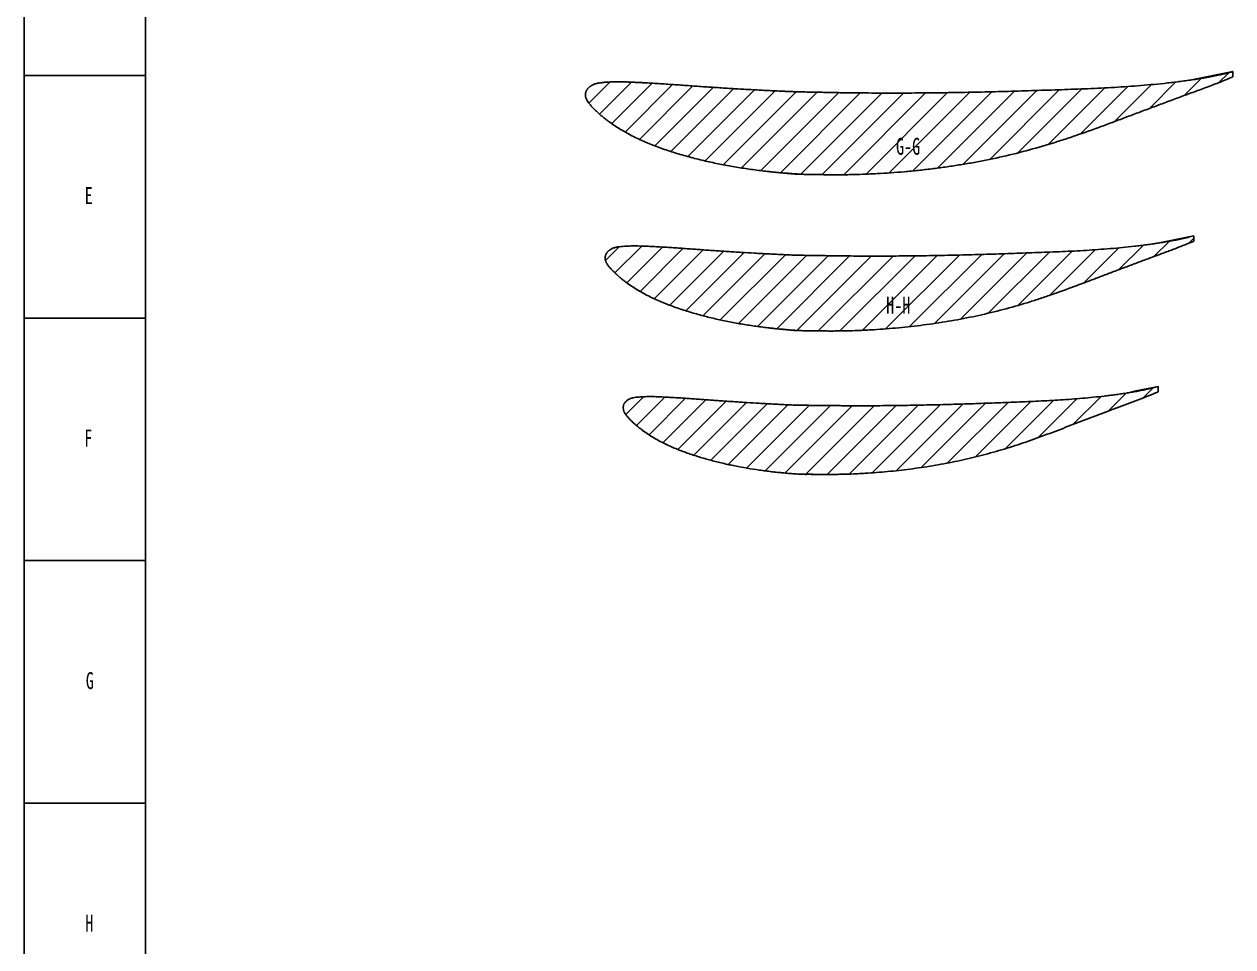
# Model space of a CAD drawing. Header units: millimetres. Extents: x -440 to 4144, y -2607 to 1682.
# Drawn here: x 0 to 498.5, y 881.7 to 1262.2 of the extents above; entities that cross this region are included whole.
import ezdxf

# ---------------------------------------------------------------- set-up
doc = ezdxf.new("R2010")
doc.units = ezdxf.units.MM
doc.layers.add('10', color=7, linetype='Continuous')
doc.layers.add('5', color=7, linetype='Continuous')
doc.styles.add('SLDTEXTSTYLE5', font='TXT', dxfattribs={"width": 0.7})

msp = doc.modelspace()

# ---------------------------------------------------------------- hatches: boundary and pattern name
at = {"layer": '10', "linetype": 'Continuous', "lineweight": 18}
h = msp.add_hatch(dxfattribs=at)
h.set_pattern_fill('ANSI31', color=256, scale=2, style=0)
edge = h.paths.add_edge_path(flags=0)
edge.add_spline(control_points=[(323.4465, 1200.2141), (324.3903, 1200.2081), (326.2778, 1200.1926), (329.1088, 1200.1545), (331.9397, 1200.1078), (334.7711, 1200.0981), (337.6023, 1200.1076), (341.3771, 1200.1616), (345.1508, 1200.2634), (348.9228, 1200.4174), (352.6933, 1200.6027), (357.403, 1200.8987), (363.0478, 1201.3486), (368.684, 1201.8965), (374.3104, 1202.5378), (379.9247, 1203.2761), (385.5254, 1204.1134), (392.97, 1205.3734), (402.2257, 1207.2274), (413.2291, 1209.9183), (422.3012, 1212.5261), (429.4924, 1214.8271), (436.6434, 1217.2508), (443.7423, 1219.8223), (450.8178, 1222.4571), (456.1188, 1224.4479), (461.4197, 1226.4389), (466.7213, 1228.4284), (472.026, 1230.4094), (476.4507, 1232.0493), (479.9934, 1233.353), (482.6526, 1234.3249), (485.3115, 1235.2977), (487.968, 1236.277), (490.6174, 1237.2755), (493.2589, 1238.2947), (495.8873, 1239.3475), (497.6335, 1240.0643), (498.5001, 1240.4382)], knot_values=[0, 0, 0, 0, 0.015625, 0.03125, 0.046875, 0.0625, 0.078125, 0.09375, 0.125, 0.140625, 0.15625, 0.1875, 0.21875, 0.25, 0.28125, 0.3125, 0.34375, 0.375, 0.4375, 0.5, 0.5625, 0.59375, 0.625, 0.6875, 0.71875, 0.75, 0.78125, 0.8125, 0.84375, 0.875, 0.890625, 0.90625, 0.921875, 0.9375, 0.953125, 0.96875, 0.984375, 1, 1, 1, 1], weights=[1, 1, 1, 1, 1, 1, 1, 1, 1, 1, 1, 1, 1, 1, 1, 1, 1, 1, 1, 1, 1, 1, 1, 1, 1, 1, 1, 1, 1, 1, 1, 1, 1, 1, 1, 1, 1, 1, 1], degree=3, periodic=0)
edge.add_line((498.5001, 1240.4382), (498.5023, 1242.6228))
edge.add_spline(control_points=[(498.5023, 1242.6228), (497.6269, 1242.3635), (495.8572, 1241.9102), (493.1923, 1241.2756), (490.5104, 1240.7138), (487.8175, 1240.2082), (485.1153, 1239.7532), (482.4067, 1239.3383), (479.6934, 1238.954), (476.9765, 1238.5948), (474.2565, 1238.2587), (470.6262, 1237.8394), (466.0818, 1237.3703), (460.6203, 1236.8885), (455.1526, 1236.4762), (449.6798, 1236.131), (444.2035, 1235.8408), (438.7248, 1235.5953), (433.2444, 1235.3826), (427.763, 1235.1899), (420.4539, 1234.9467), (411.3168, 1234.6546), (400.3509, 1234.3464), (391.2118, 1234.1397), (383.9003, 1234.0086), (378.4167, 1233.9273), (372.9332, 1233.8629), (367.4498, 1233.8189), (361.9668, 1233.792), (356.4842, 1233.7858), (351.0022, 1233.8005), (345.5208, 1233.8396), (340.9537, 1233.8908), (337.3005, 1233.9434), (334.5609, 1233.9906), (332.278, 1234.0324), (330.452, 1234.0724), (328.6261, 1234.1087), (326.344, 1234.1549), (324.5181, 1234.1886), (322.5841, 1234.2307), (321.0525, 1234.2631), (319.0106, 1234.3124), (317.4793, 1234.3564), (315.9485, 1234.4131), (314.4181, 1234.482), (312.8879, 1234.5506), (310.8475, 1234.6398), (308.2975, 1234.7616), (305.2381, 1234.9133), (302.1791, 1235.0713), (298.1013, 1235.2931), (294.0244, 1235.5276), (289.9488, 1235.7769), (286.8925, 1235.9697), (283.8367, 1236.1683), (280.7814, 1236.3726), (277.7266, 1236.5818), (274.6722, 1236.795), (271.618, 1237.0112), (268.564, 1237.2276), (265.5097, 1237.4405), (262.455, 1237.6443), (259.3994, 1237.8344), (256.8522, 1237.9768), (254.814, 1238.0834), (253.2853, 1238.1602), (251.7564, 1238.234), (250.2273, 1238.3031), (248.6978, 1238.3626), (247.1679, 1238.4085), (245.6374, 1238.4308), (244.1067, 1238.4297), (242.5764, 1238.3948), (241.047, 1238.3316), (239.52, 1238.225), (237.9958, 1238.0849), (236.4784, 1237.8749), (235.2481, 1237.5195), (234.3257, 1237.0805), (233.7797, 1236.75), (233.3684, 1236.4484), (232.971, 1236.1286), (232.6042, 1235.7733), (232.3172, 1235.4318), (232.1629, 1235.2294), (232.0545, 1235.0722), (231.955, 1234.9093), (231.8665, 1234.7399), (231.7876, 1234.5661), (231.7087, 1234.393), (231.6394, 1234.2164), (231.5935, 1234.0321), (231.5579, 1233.8454), (231.5316, 1233.6565), (231.513, 1233.4667), (231.4979, 1233.2122), (231.493, 1232.8929), (231.5281, 1232.5754), (231.5625, 1232.3235), (231.6006, 1232.1363), (231.6493, 1231.9515), (231.7234, 1231.7078), (231.8346, 1231.409), (231.9965, 1231.0624), (232.2359, 1230.6119), (232.5807, 1230.0748), (233.0377, 1229.4608), (233.5274, 1228.8724), (234.0395, 1228.3037), (234.5686, 1227.7508), (235.1061, 1227.206), (235.831, 1226.4879), (236.7578, 1225.6114), (237.9014, 1224.5939), (239.0801, 1223.6172), (240.2864, 1222.675), (241.9287, 1221.4631), (244.0374, 1220.0264), (246.6377, 1218.4098), (249.3024, 1216.9018), (252.0243, 1215.4995), (254.7978, 1214.2025), (257.6141, 1213.0013), (260.4624, 1211.8785), (263.3388, 1210.8293), (266.238, 1209.8452), (269.1577, 1208.9231), (272.095, 1208.0587), (275.0469, 1207.2454), (278.0118, 1206.4805), (280.9888, 1205.7633), (283.9768, 1205.0933), (287.9744, 1204.2622), (292.9941, 1203.3354), (298.0388, 1202.5535), (302.0862, 1202.008), (305.1271, 1201.6397), (308.1725, 1201.3092), (311.2216, 1201.0122), (314.2749, 1200.7611), (317.3296, 1200.5251), (320.3867, 1200.3206), (322.4269, 1200.2363), (323.4465, 1200.2141)], knot_values=[0, 0, 0, 0, 0.00737426, 0.01474851, 0.02212277, 0.02949703, 0.03687129, 0.04424554, 0.0516198, 0.05899406, 0.06636831, 0.07374257, 0.08849108, 0.1032396, 0.11798811, 0.13273663, 0.14748514, 0.16223365, 0.17698217, 0.19173068, 0.2064792, 0.23597622, 0.26547325, 0.29497028, 0.3097188, 0.32446731, 0.33921582, 0.35396434, 0.36871285, 0.38346137, 0.39820988, 0.41295839, 0.42770691, 0.43508116, 0.44245542, 0.44982968, 0.45351681, 0.45720394, 0.46457819, 0.47195245, 0.47195245, 0.48020319, 0.48432856, 0.48845394, 0.49257931, 0.49670468, 0.50083005, 0.50495542, 0.51320616, 0.52145691, 0.52970765, 0.53795839, 0.55445988, 0.56271062, 0.57096137, 0.57921211, 0.58746285, 0.59571359, 0.60396434, 0.61221508, 0.62046582, 0.62871657, 0.63696731, 0.64521805, 0.6534688, 0.65759417, 0.66171954, 0.66584491, 0.66997028, 0.67409565, 0.67822102, 0.6823464, 0.68647177, 0.69059714, 0.69472251, 0.69884788, 0.70297325, 0.70709862, 0.711224, 0.71328668, 0.71534937, 0.71638071, 0.71741205, 0.71947474, 0.72050608, 0.72102175, 0.72153742, 0.7220531, 0.72256877, 0.72308444, 0.72360011, 0.72411578, 0.72463145, 0.72514712, 0.7256628, 0.72617847, 0.72669414, 0.72772548, 0.72875682, 0.7292725, 0.72978817, 0.73030384, 0.73081951, 0.73185085, 0.7328822, 0.73391354, 0.73597622, 0.73803891, 0.7401016, 0.74216428, 0.74422697, 0.74628965, 0.74835234, 0.75247771, 0.75660308, 0.76072845, 0.76485383, 0.7689792, 0.77722994, 0.78548068, 0.79373143, 0.80198217, 0.81023291, 0.81848365, 0.8267344, 0.83498514, 0.84323588, 0.85148663, 0.85973737, 0.86798811, 0.87623886, 0.8844896, 0.89274034, 0.90099108, 0.91749257, 0.93399406, 0.9422448, 0.95049554, 0.95874629, 0.96699703, 0.97524777, 0.98349851, 0.99174926, 1, 1, 1, 1], weights=[1, 1, 1, 1, 1, 1, 1, 1, 1, 1, 1, 1, 1, 1, 1, 1, 1, 1, 1, 1, 1, 1, 1, 1, 1, 1, 1, 1, 1, 1, 1, 1, 1, 1, 1, 1, 1, 1, 1, 1, 1, 1, 1, 1, 1, 1, 1, 1, 1, 1, 1, 1, 1, 1, 1, 1, 1, 1, 1, 1, 1, 1, 1, 1, 1, 1, 1, 1, 1, 1, 1, 1, 1, 1, 1, 1, 1, 1, 1, 1, 1, 1, 1, 1, 1, 1, 1, 1, 1, 1, 1, 1, 1, 1, 1, 1, 1, 1, 1, 1, 1, 1, 1, 1, 1, 1, 1, 1, 1, 1, 1, 1, 1, 1, 1, 1, 1, 1, 1, 1, 1, 1, 1, 1, 1, 1, 1, 1, 1, 1, 1, 1, 1, 1, 1, 1, 1, 1, 1, 1, 1, 1, 1, 1, 1], degree=3, periodic=0)
h = msp.add_hatch(dxfattribs=at)
h.set_pattern_fill('ANSI31', color=256, scale=2, style=0)
edge = h.paths.add_edge_path(flags=0)
edge.add_spline(control_points=[(323.4465, 1135.7604), (324.3041, 1135.7522), (326.0192, 1135.7397), (328.5917, 1135.7135), (331.1641, 1135.6763), (333.7369, 1135.6761), (336.3095, 1135.6912), (339.7393, 1135.7512), (343.1681, 1135.8527), (346.5951, 1136.003), (350.0207, 1136.1811), (354.2994, 1136.4622), (359.4275, 1136.8854), (364.5475, 1137.3975), (369.6582, 1137.9949), (374.758, 1138.6798), (379.8449, 1139.4543), (386.6063, 1140.6182), (395.012, 1142.3257), (405.0037, 1144.7979), (413.2408, 1147.1897), (419.7696, 1149.2979), (426.2612, 1151.518), (432.7053, 1153.8725), (439.128, 1156.2838), (443.9399, 1158.1059), (448.7517, 1159.9282), (453.5642, 1161.7488), (458.3792, 1163.5627), (462.3955, 1165.0643), (465.6109, 1166.2588), (468.0242, 1167.1503), (470.4377, 1168.0412), (472.849, 1168.938), (475.2541, 1169.8512), (477.6522, 1170.7829), (480.0395, 1171.742), (481.6247, 1172.397), (482.4126, 1172.7357)], knot_values=[0, 0, 0, 0, 0.015625, 0.03125, 0.046875, 0.0625, 0.078125, 0.09375, 0.125, 0.140625, 0.15625, 0.1875, 0.21875, 0.25, 0.28125, 0.3125, 0.34375, 0.375, 0.4375, 0.5, 0.5625, 0.59375, 0.625, 0.6875, 0.71875, 0.75, 0.78125, 0.8125, 0.84375, 0.875, 0.890625, 0.90625, 0.921875, 0.9375, 0.953125, 0.96875, 0.984375, 1, 1, 1, 1], weights=[1, 1, 1, 1, 1, 1, 1, 1, 1, 1, 1, 1, 1, 1, 1, 1, 1, 1, 1, 1, 1, 1, 1, 1, 1, 1, 1, 1, 1, 1, 1, 1, 1, 1, 1, 1, 1, 1, 1], degree=3, periodic=0)
edge.add_line((482.4126, 1172.7357), (482.4155, 1174.9311))
edge.add_spline(control_points=[(482.4155, 1174.9311), (481.6172, 1174.6994), (480.0069, 1174.2847), (477.581, 1173.7083), (475.1413, 1173.194), (472.6922, 1172.7294), (470.2354, 1172.309), (467.7731, 1171.9242), (465.3071, 1171.5669), (462.838, 1171.233), (460.3664, 1170.9205), (457.0679, 1170.5307), (452.9396, 1170.0939), (447.9793, 1169.6447), (443.0143, 1169.2586), (438.0458, 1168.9327), (433.0749, 1168.6565), (428.1024, 1168.4202), (423.1291, 1168.2133), (418.1553, 1168.0248), (411.5236, 1167.785), (403.2338, 1167.4972), (393.2849, 1167.1901), (384.9923, 1166.9796), (378.3569, 1166.842), (373.3796, 1166.7541), (368.4016, 1166.6813), (363.4228, 1166.6276), (358.4431, 1166.5889), (353.4626, 1166.5692), (348.4813, 1166.5681), (343.499, 1166.5898), (339.3464, 1166.6243), (336.0238, 1166.6626), (333.5317, 1166.6976), (331.4547, 1166.7315), (329.793, 1166.7621), (328.1312, 1166.785), (326.054, 1166.8113), (324.3916, 1166.8353), (322.6309, 1166.871), (321.2363, 1166.8924), (319.3768, 1166.9268), (317.9823, 1166.9612), (316.588, 1167.0115), (315.1943, 1167.0774), (313.8006, 1167.1419), (311.9419, 1167.224), (309.6189, 1167.3383), (306.8313, 1167.4797), (304.0436, 1167.6264), (300.327, 1167.8328), (296.6104, 1168.0508), (292.8943, 1168.2827), (290.1073, 1168.4616), (287.3204, 1168.646), (284.5336, 1168.8355), (281.747, 1169.0297), (278.9605, 1169.2278), (276.1739, 1169.4283), (273.3872, 1169.629), (270.6001, 1169.8268), (267.8123, 1170.0163), (265.0236, 1170.1931), (262.6986, 1170.3255), (260.8382, 1170.425), (259.4427, 1170.4968), (258.0471, 1170.5661), (256.6512, 1170.6305), (255.255, 1170.6862), (253.8582, 1170.7298), (252.4609, 1170.7503), (251.0633, 1170.7503), (249.6662, 1170.7181), (248.2697, 1170.6614), (246.8756, 1170.5628), (245.4838, 1170.436), (244.0992, 1170.2372), (242.979, 1169.9002), (242.1429, 1169.4868), (241.6479, 1169.1793), (241.277, 1168.8975), (240.9182, 1168.6006), (240.5892, 1168.2699), (240.3337, 1167.9526), (240.198, 1167.764), (240.103, 1167.6177), (240.0164, 1167.4664), (239.9395, 1167.3098), (239.8718, 1167.1492), (239.8065, 1166.9882), (239.7521, 1166.8235), (239.7194, 1166.6532), (239.6946, 1166.4814), (239.6766, 1166.3082), (239.6647, 1166.1343), (239.6551, 1165.9018), (239.6496, 1165.6103), (239.6798, 1165.3203), (239.7037, 1165.0893), (239.734, 1164.9175), (239.775, 1164.7478), (239.8378, 1164.5239), (239.9337, 1164.2489), (240.0776, 1163.9306), (240.2905, 1163.5162), (240.601, 1163.023), (241.0141, 1162.4592), (241.4582, 1161.9195), (241.9236, 1161.3981), (242.4056, 1160.8922), (242.895, 1160.3934), (243.5557, 1159.7365), (244.4002, 1158.9344), (245.4424, 1158.0029), (246.5171, 1157.1093), (247.6169, 1156.2468), (249.1145, 1155.1377), (251.0383, 1153.8237), (253.41, 1152.3439), (255.8417, 1150.965), (258.3251, 1149.6817), (260.8562, 1148.4957), (263.4262, 1147.3972), (266.025, 1146.3694), (268.6501, 1145.4106), (271.2953, 1144.5099), (273.9594, 1143.6669), (276.6391, 1142.8761), (279.3322, 1142.1323), (282.0368, 1141.4326), (284.7522, 1140.7765), (287.4774, 1140.1638), (291.1231, 1139.4036), (295.7003, 1138.5562), (300.299, 1137.8406), (303.9878, 1137.3415), (306.759, 1137.0048), (309.5338, 1136.7018), (312.3116, 1136.4306), (315.0927, 1136.199), (317.8746, 1135.9821), (320.6594, 1135.8094), (322.518, 1135.7603), (323.4465, 1135.7604)], knot_values=[0, 0, 0, 0, 0.00737426, 0.01474851, 0.02212277, 0.02949703, 0.03687129, 0.04424554, 0.0516198, 0.05899406, 0.06636831, 0.07374257, 0.08849108, 0.1032396, 0.11798811, 0.13273663, 0.14748514, 0.16223365, 0.17698217, 0.19173068, 0.2064792, 0.23597622, 0.26547325, 0.29497028, 0.3097188, 0.32446731, 0.33921582, 0.35396434, 0.36871285, 0.38346137, 0.39820988, 0.41295839, 0.42770691, 0.43508116, 0.44245542, 0.44982968, 0.45351681, 0.45720394, 0.46457819, 0.47195245, 0.47195245, 0.48020319, 0.48432856, 0.48845394, 0.49257931, 0.49670468, 0.50083005, 0.50495542, 0.51320616, 0.52145691, 0.52970765, 0.53795839, 0.55445988, 0.56271062, 0.57096137, 0.57921211, 0.58746285, 0.59571359, 0.60396434, 0.61221508, 0.62046582, 0.62871657, 0.63696731, 0.64521805, 0.6534688, 0.65759417, 0.66171954, 0.66584491, 0.66997028, 0.67409565, 0.67822102, 0.6823464, 0.68647177, 0.69059714, 0.69472251, 0.69884788, 0.70297325, 0.70709862, 0.711224, 0.71328668, 0.71534937, 0.71638071, 0.71741205, 0.71947474, 0.72050608, 0.72102175, 0.72153742, 0.7220531, 0.72256877, 0.72308444, 0.72360011, 0.72411578, 0.72463145, 0.72514712, 0.7256628, 0.72617847, 0.72669414, 0.72772548, 0.72875682, 0.7292725, 0.72978817, 0.73030384, 0.73081951, 0.73185085, 0.7328822, 0.73391354, 0.73597622, 0.73803891, 0.7401016, 0.74216428, 0.74422697, 0.74628965, 0.74835234, 0.75247771, 0.75660308, 0.76072845, 0.76485383, 0.7689792, 0.77722994, 0.78548068, 0.79373143, 0.80198217, 0.81023291, 0.81848365, 0.8267344, 0.83498514, 0.84323588, 0.85148663, 0.85973737, 0.86798811, 0.87623886, 0.8844896, 0.89274034, 0.90099108, 0.91749257, 0.93399406, 0.9422448, 0.95049554, 0.95874629, 0.96699703, 0.97524777, 0.98349851, 0.99174926, 1, 1, 1, 1], weights=[1, 1, 1, 1, 1, 1, 1, 1, 1, 1, 1, 1, 1, 1, 1, 1, 1, 1, 1, 1, 1, 1, 1, 1, 1, 1, 1, 1, 1, 1, 1, 1, 1, 1, 1, 1, 1, 1, 1, 1, 1, 1, 1, 1, 1, 1, 1, 1, 1, 1, 1, 1, 1, 1, 1, 1, 1, 1, 1, 1, 1, 1, 1, 1, 1, 1, 1, 1, 1, 1, 1, 1, 1, 1, 1, 1, 1, 1, 1, 1, 1, 1, 1, 1, 1, 1, 1, 1, 1, 1, 1, 1, 1, 1, 1, 1, 1, 1, 1, 1, 1, 1, 1, 1, 1, 1, 1, 1, 1, 1, 1, 1, 1, 1, 1, 1, 1, 1, 1, 1, 1, 1, 1, 1, 1, 1, 1, 1, 1, 1, 1, 1, 1, 1, 1, 1, 1, 1, 1, 1, 1, 1, 1, 1, 1], degree=3, periodic=0)
h = msp.add_hatch(dxfattribs=at)
h.set_pattern_fill('ANSI31', color=256, scale=2, style=0)
edge = h.paths.add_edge_path(flags=0)
edge.add_spline(control_points=[(323.4465, 1076.5858), (324.2254, 1076.5758), (325.7832, 1076.5659), (328.1198, 1076.5506), (330.4563, 1076.5222), (332.7931, 1076.5306), (335.1296, 1076.5508), (338.2447, 1076.6163), (341.3586, 1076.7175), (344.4708, 1076.8645), (347.5817, 1077.0359), (351.4672, 1077.3034), (356.1236, 1077.7023), (360.7726, 1078.1817), (365.4127, 1078.739), (370.0428, 1079.3752), (374.661, 1080.0923), (380.7988, 1081.1687), (388.4289, 1082.7424), (397.4973, 1085.0149), (404.9723, 1087.2097), (410.8966, 1089.1418), (416.7866, 1091.1762), (422.633, 1093.3326), (428.4601, 1095.5401), (432.8256, 1097.2083), (437.191, 1098.8766), (441.5571, 1100.5431), (445.9253, 1102.2043), (449.5688, 1103.5799), (452.4856, 1104.6747), (454.6744, 1105.4926), (456.8639, 1106.3089), (459.0514, 1107.1305), (461.2337, 1107.9658), (463.4096, 1108.8176), (465.577, 1109.6912), (467.0153, 1110.2897), (467.7312, 1110.5964)], knot_values=[0, 0, 0, 0, 0.015625, 0.03125, 0.046875, 0.0625, 0.078125, 0.09375, 0.125, 0.140625, 0.15625, 0.1875, 0.21875, 0.25, 0.28125, 0.3125, 0.34375, 0.375, 0.4375, 0.5, 0.5625, 0.59375, 0.625, 0.6875, 0.71875, 0.75, 0.78125, 0.8125, 0.84375, 0.875, 0.890625, 0.90625, 0.921875, 0.9375, 0.953125, 0.96875, 0.984375, 1, 1, 1, 1], weights=[1, 1, 1, 1, 1, 1, 1, 1, 1, 1, 1, 1, 1, 1, 1, 1, 1, 1, 1, 1, 1, 1, 1, 1, 1, 1, 1, 1, 1, 1, 1, 1, 1, 1, 1, 1, 1, 1, 1], degree=3, periodic=0)
edge.add_line((467.7312, 1110.5964), (467.7348, 1112.8017))
edge.add_spline(control_points=[(467.7348, 1112.8017), (467.0069, 1112.5951), (465.542, 1112.2156), (463.3343, 1111.6925), (461.1156, 1111.2214), (458.8889, 1110.7942), (456.6561, 1110.4055), (454.4187, 1110.0481), (452.1782, 1109.7155), (449.9353, 1109.4047), (447.6903, 1109.1136), (444.6947, 1108.7507), (440.9462, 1108.3435), (436.4432, 1107.9241), (431.9371, 1107.5618), (427.4287, 1107.2536), (422.919, 1106.9902), (418.4086, 1106.7622), (413.8979, 1106.5605), (409.3874, 1106.3758), (403.3738, 1106.1392), (395.8574, 1105.8554), (386.8365, 1105.5492), (379.3164, 1105.3353), (373.2979, 1105.1917), (368.7828, 1105.0978), (364.2661, 1105.0174), (359.7477, 1104.9549), (355.2274, 1104.9053), (350.7052, 1104.8734), (346.1807, 1104.8577), (341.6539, 1104.8637), (337.8795, 1104.883), (334.8587, 1104.9081), (332.5924, 1104.9319), (330.7033, 1104.9588), (329.1916, 1104.9807), (327.6796, 1104.9914), (325.7892, 1104.9996), (324.2762, 1105.0148), (322.6736, 1105.0447), (321.404, 1105.0558), (319.7111, 1105.0768), (318.4412, 1105.1023), (317.1716, 1105.1468), (315.9027, 1105.2098), (314.6335, 1105.2707), (312.9406, 1105.3464), (310.8248, 1105.4538), (308.2852, 1105.5858), (305.7451, 1105.7222), (302.3581, 1105.9146), (298.9704, 1106.1175), (295.5824, 1106.3334), (293.0411, 1106.4997), (290.4996, 1106.6713), (287.9579, 1106.8472), (285.416, 1107.0276), (282.874, 1107.2121), (280.3316, 1107.3982), (277.7889, 1107.5846), (275.2456, 1107.7685), (272.7014, 1107.9449), (270.1562, 1108.1096), (268.034, 1108.233), (266.3358, 1108.326), (265.062, 1108.3933), (263.788, 1108.4583), (262.5136, 1108.5185), (261.2389, 1108.5707), (259.9637, 1108.6123), (258.688, 1108.6311), (257.4119, 1108.6321), (256.1363, 1108.6025), (254.8612, 1108.5516), (253.5884, 1108.4603), (252.3173, 1108.3456), (251.0539, 1108.1571), (250.0342, 1107.8369), (249.2769, 1107.4467), (248.8283, 1107.1603), (248.4943, 1106.8967), (248.1707, 1106.6206), (247.8763, 1106.3124), (247.6496, 1106.0172), (247.5307, 1105.8411), (247.4481, 1105.7048), (247.3732, 1105.5641), (247.3069, 1105.4191), (247.2493, 1105.2705), (247.1964, 1105.1205), (247.1557, 1104.9668), (247.135, 1104.8092), (247.12, 1104.651), (247.1096, 1104.492), (247.1038, 1104.3329), (247.0992, 1104.1204), (247.0932, 1103.8543), (247.119, 1103.5892), (247.1333, 1103.3774), (247.1564, 1103.2196), (247.1905, 1103.0638), (247.2429, 1102.8579), (247.3249, 1102.6047), (247.4523, 1102.3122), (247.641, 1101.9307), (247.9201, 1101.4776), (248.2933, 1100.9596), (248.6957, 1100.4642), (249.1185, 1099.9861), (249.5575, 1099.523), (250.003, 1099.0662), (250.6052, 1098.4652), (251.3747, 1097.731), (252.3242, 1096.8779), (253.3041, 1096.0602), (254.3066, 1095.2705), (255.6721, 1094.2551), (257.4272, 1093.053), (259.5904, 1091.6981), (261.8095, 1090.4372), (264.0752, 1089.2623), (266.385, 1088.1777), (268.7303, 1087.1728), (271.1014, 1086.2318), (273.4971, 1085.3555), (275.9105, 1084.531), (278.3413, 1083.7601), (280.7861, 1083.0365), (283.2428, 1082.356), (285.7099, 1081.7158), (288.1866, 1081.1156), (290.672, 1080.5551), (293.9965, 1079.8596), (298.1698, 1079.0846), (302.3615, 1078.4296), (305.7232, 1077.9728), (308.2483, 1077.6649), (310.7761, 1077.387), (313.3064, 1077.1394), (315.839, 1076.9257), (318.372, 1076.7262), (320.9082, 1076.5824), (322.6012, 1076.5655), (323.4465, 1076.5858)], knot_values=[0, 0, 0, 0, 0.00737426, 0.01474851, 0.02212277, 0.02949703, 0.03687129, 0.04424554, 0.0516198, 0.05899406, 0.06636831, 0.07374257, 0.08849108, 0.1032396, 0.11798811, 0.13273663, 0.14748514, 0.16223365, 0.17698217, 0.19173068, 0.2064792, 0.23597622, 0.26547325, 0.29497028, 0.3097188, 0.32446731, 0.33921582, 0.35396434, 0.36871285, 0.38346137, 0.39820988, 0.41295839, 0.42770691, 0.43508116, 0.44245542, 0.44982968, 0.45351681, 0.45720394, 0.46457819, 0.47195245, 0.47195245, 0.48020319, 0.48432856, 0.48845394, 0.49257931, 0.49670468, 0.50083005, 0.50495542, 0.51320616, 0.52145691, 0.52970765, 0.53795839, 0.55445988, 0.56271062, 0.57096137, 0.57921211, 0.58746285, 0.59571359, 0.60396434, 0.61221508, 0.62046582, 0.62871657, 0.63696731, 0.64521805, 0.6534688, 0.65759417, 0.66171954, 0.66584491, 0.66997028, 0.67409565, 0.67822102, 0.6823464, 0.68647177, 0.69059714, 0.69472251, 0.69884788, 0.70297325, 0.70709862, 0.711224, 0.71328668, 0.71534937, 0.71638071, 0.71741205, 0.71947474, 0.72050608, 0.72102175, 0.72153742, 0.7220531, 0.72256877, 0.72308444, 0.72360011, 0.72411578, 0.72463145, 0.72514712, 0.7256628, 0.72617847, 0.72669414, 0.72772548, 0.72875682, 0.7292725, 0.72978817, 0.73030384, 0.73081951, 0.73185085, 0.7328822, 0.73391354, 0.73597622, 0.73803891, 0.7401016, 0.74216428, 0.74422697, 0.74628965, 0.74835234, 0.75247771, 0.75660308, 0.76072845, 0.76485383, 0.7689792, 0.77722994, 0.78548068, 0.79373143, 0.80198217, 0.81023291, 0.81848365, 0.8267344, 0.83498514, 0.84323588, 0.85148663, 0.85973737, 0.86798811, 0.87623886, 0.8844896, 0.89274034, 0.90099108, 0.91749257, 0.93399406, 0.9422448, 0.95049554, 0.95874629, 0.96699703, 0.97524777, 0.98349851, 0.99174926, 1, 1, 1, 1], weights=[1, 1, 1, 1, 1, 1, 1, 1, 1, 1, 1, 1, 1, 1, 1, 1, 1, 1, 1, 1, 1, 1, 1, 1, 1, 1, 1, 1, 1, 1, 1, 1, 1, 1, 1, 1, 1, 1, 1, 1, 1, 1, 1, 1, 1, 1, 1, 1, 1, 1, 1, 1, 1, 1, 1, 1, 1, 1, 1, 1, 1, 1, 1, 1, 1, 1, 1, 1, 1, 1, 1, 1, 1, 1, 1, 1, 1, 1, 1, 1, 1, 1, 1, 1, 1, 1, 1, 1, 1, 1, 1, 1, 1, 1, 1, 1, 1, 1, 1, 1, 1, 1, 1, 1, 1, 1, 1, 1, 1, 1, 1, 1, 1, 1, 1, 1, 1, 1, 1, 1, 1, 1, 1, 1, 1, 1, 1, 1, 1, 1, 1, 1, 1, 1, 1, 1, 1, 1, 1, 1, 1, 1, 1, 1, 1], degree=3, periodic=0)

# ---------------------------------------------------------------- linework, layer by layer
at = {"color": 7, "linetype": 'Continuous', "lineweight": 25}
for p, q in [((480.8256, 1239.0649), (498.5023, 1242.6228)), ((498.5001, 1240.4382), (498.5023, 1242.6228)), ((465.3768, 1171.5016), (482.4155, 1174.9311)), ((482.4126, 1172.7357), (482.4155, 1174.9311)), ((458.6604, 1110.9753), (467.7348, 1112.8017)), ((467.7312, 1110.5964), (467.7348, 1112.8017)), ((454.9527, 1110.0983), (458.6604, 1110.9753)), ((325.3166, 1076.5822), (323.4465, 1076.5858))]:
    msp.add_line(p, q, dxfattribs=at)
at = {"color": 7, "linetype": 'Continuous', "lineweight": 25, "flags": 128}
for points in [[(307.5959, 1136.9155), (308.846, 1136.7758), (310.0798, 1136.638)], [(309.1324, 1077.5693), (309.6081, 1077.5162), (310.0813, 1077.4633)], [(325.3166, 1076.5686), (325.4576, 1076.5678), (325.6037, 1076.567)]]:
    msp.add_lwpolyline(points, dxfattribs=at)
at = {"color": 7, "linetype": 'Continuous', "lineweight": 25}
for points, knots in [([(498.5023, 1242.6228), (497.6269, 1242.3635), (495.8572, 1241.9102), (493.1923, 1241.2756), (490.5104, 1240.7138), (487.8175, 1240.2082), (485.1153, 1239.7532), (482.4067, 1239.3383), (479.6934, 1238.954), (476.9765, 1238.5948), (474.2565, 1238.2587), (470.6262, 1237.8394), (466.0818, 1237.3703), (460.6203, 1236.8885), (455.1526, 1236.4762), (449.6798, 1236.131), (444.2035, 1235.8408), (438.7248, 1235.5953), (433.2444, 1235.3826), (427.763, 1235.1899), (420.4539, 1234.9467), (411.3168, 1234.6546), (400.3509, 1234.3464), (391.2118, 1234.1397), (383.9003, 1234.0086), (378.4167, 1233.9273), (372.9332, 1233.8629), (367.4498, 1233.8189), (361.9668, 1233.792), (356.4842, 1233.7858), (351.0022, 1233.8005), (345.5208, 1233.8396), (340.9537, 1233.8908), (337.3005, 1233.9434), (334.5609, 1233.9906), (332.278, 1234.0324), (330.452, 1234.0724), (328.6261, 1234.1087), (326.344, 1234.1549), (324.5181, 1234.1886), (322.5841, 1234.2307), (321.0525, 1234.2631), (319.0106, 1234.3124), (317.4793, 1234.3564), (315.9485, 1234.4131), (314.4181, 1234.482), (312.8879, 1234.5506), (310.8475, 1234.6398), (308.2975, 1234.7616), (305.2381, 1234.9133), (302.1791, 1235.0713), (298.1013, 1235.2931), (294.0244, 1235.5276), (289.9488, 1235.7769), (286.8925, 1235.9697), (283.8367, 1236.1683), (280.7814, 1236.3726), (277.7266, 1236.5818), (274.6722, 1236.795), (271.618, 1237.0112), (268.564, 1237.2276), (265.5097, 1237.4405), (262.455, 1237.6443), (259.3994, 1237.8344), (256.8522, 1237.9768), (254.814, 1238.0834), (253.2853, 1238.1602), (251.7564, 1238.234), (250.2273, 1238.3031), (248.6978, 1238.3626), (247.1679, 1238.4085), (245.6374, 1238.4308), (244.1067, 1238.4297), (242.5764, 1238.3948), (241.047, 1238.3316), (239.52, 1238.225), (237.9958, 1238.0849), (236.4784, 1237.8749), (235.2481, 1237.5195), (234.3257, 1237.0805), (233.7797, 1236.75), (233.3684, 1236.4484), (232.971, 1236.1286), (232.6042, 1235.7733), (232.3172, 1235.4318), (232.1629, 1235.2294), (232.0545, 1235.0722), (231.955, 1234.9093), (231.8665, 1234.7399), (231.7876, 1234.5661), (231.7087, 1234.393), (231.6394, 1234.2164), (231.5935, 1234.0321), (231.5579, 1233.8454), (231.5316, 1233.6565), (231.513, 1233.4667), (231.4979, 1233.2122), (231.493, 1232.8929), (231.5281, 1232.5754), (231.5625, 1232.3235), (231.6006, 1232.1363), (231.6493, 1231.9515), (231.7234, 1231.7078), (231.8346, 1231.409), (231.9965, 1231.0624), (232.2359, 1230.6119), (232.5807, 1230.0748), (233.0377, 1229.4608), (233.5274, 1228.8724), (234.0395, 1228.3037), (234.5686, 1227.7508), (235.1061, 1227.206), (235.831, 1226.4879), (236.7578, 1225.6114), (237.9014, 1224.5939), (239.0801, 1223.6172), (240.2864, 1222.675), (241.9287, 1221.4631), (244.0374, 1220.0264), (246.6377, 1218.4098), (249.3024, 1216.9018), (252.0243, 1215.4995), (254.7978, 1214.2025), (257.6141, 1213.0013), (260.4624, 1211.8785), (263.3388, 1210.8293), (266.238, 1209.8452), (269.1577, 1208.9231), (272.095, 1208.0587), (275.0469, 1207.2454), (278.0118, 1206.4805), (280.9888, 1205.7633), (283.9768, 1205.0933), (287.9744, 1204.2622), (292.9941, 1203.3354), (298.0388, 1202.5535), (302.0862, 1202.008), (305.1271, 1201.6397), (308.1725, 1201.3092), (311.2216, 1201.0122), (314.2749, 1200.7611), (317.3296, 1200.5251), (320.3867, 1200.3206), (322.4269, 1200.2363), (323.4465, 1200.2141)], [0, 0, 0, 0, 0.00737426, 0.01474851, 0.02212277, 0.02949703, 0.03687129, 0.04424554, 0.0516198, 0.05899406, 0.06636831, 0.07374257, 0.08849108, 0.1032396, 0.11798811, 0.13273663, 0.14748514, 0.16223365, 0.17698217, 0.19173068, 0.2064792, 0.23597622, 0.26547325, 0.29497028, 0.3097188, 0.32446731, 0.33921582, 0.35396434, 0.36871285, 0.38346137, 0.39820988, 0.41295839, 0.42770691, 0.43508116, 0.44245542, 0.44982968, 0.45351681, 0.45720394, 0.46457819, 0.47195245, 0.47195245, 0.48020319, 0.48432856, 0.48845394, 0.49257931, 0.49670468, 0.50083005, 0.50495542, 0.51320616, 0.52145691, 0.52970765, 0.53795839, 0.55445988, 0.56271062, 0.57096137, 0.57921211, 0.58746285, 0.59571359, 0.60396434, 0.61221508, 0.62046582, 0.62871657, 0.63696731, 0.64521805, 0.6534688, 0.65759417, 0.66171954, 0.66584491, 0.66997028, 0.67409565, 0.67822102, 0.6823464, 0.68647177, 0.69059714, 0.69472251, 0.69884788, 0.70297325, 0.70709862, 0.711224, 0.71328668, 0.71534937, 0.71638071, 0.71741205, 0.71947474, 0.72050608, 0.72102175, 0.72153742, 0.7220531, 0.72256877, 0.72308444, 0.72360011, 0.72411578, 0.72463145, 0.72514712, 0.7256628, 0.72617847, 0.72669414, 0.72772548, 0.72875682, 0.7292725, 0.72978817, 0.73030384, 0.73081951, 0.73185085, 0.7328822, 0.73391354, 0.73597622, 0.73803891, 0.7401016, 0.74216428, 0.74422697, 0.74628965, 0.74835234, 0.75247771, 0.75660308, 0.76072845, 0.76485383, 0.7689792, 0.77722994, 0.78548068, 0.79373143, 0.80198217, 0.81023291, 0.81848365, 0.8267344, 0.83498514, 0.84323588, 0.85148663, 0.85973737, 0.86798811, 0.87623886, 0.8844896, 0.89274034, 0.90099108, 0.91749257, 0.93399406, 0.9422448, 0.95049554, 0.95874629, 0.96699703, 0.97524777, 0.98349851, 0.99174926, 1, 1, 1, 1]), ([(323.4465, 1200.2141), (324.3903, 1200.2081), (326.2778, 1200.1926), (329.1088, 1200.1545), (331.9397, 1200.1078), (334.7711, 1200.0981), (337.6023, 1200.1076), (341.3771, 1200.1616), (345.1508, 1200.2634), (348.9228, 1200.4174), (352.6933, 1200.6027), (357.403, 1200.8987), (363.0478, 1201.3486), (368.684, 1201.8965), (374.3104, 1202.5378), (379.9247, 1203.2761), (385.5254, 1204.1134), (392.97, 1205.3734), (402.2257, 1207.2274), (413.2291, 1209.9183), (422.3012, 1212.5261), (429.4924, 1214.8271), (436.6434, 1217.2508), (443.7423, 1219.8223), (450.8178, 1222.4571), (456.1188, 1224.4479), (461.4197, 1226.4389), (466.7213, 1228.4284), (472.026, 1230.4094), (476.4507, 1232.0493), (479.9934, 1233.353), (482.6526, 1234.3249), (485.3115, 1235.2977), (487.968, 1236.277), (490.6174, 1237.2755), (493.2589, 1238.2947), (495.8873, 1239.3475), (497.6335, 1240.0643), (498.5001, 1240.4382)], [0, 0, 0, 0, 0.015625, 0.03125, 0.046875, 0.0625, 0.078125, 0.09375, 0.125, 0.140625, 0.15625, 0.1875, 0.21875, 0.25, 0.28125, 0.3125, 0.34375, 0.375, 0.4375, 0.5, 0.5625, 0.59375, 0.625, 0.6875, 0.71875, 0.75, 0.78125, 0.8125, 0.84375, 0.875, 0.890625, 0.90625, 0.921875, 0.9375, 0.953125, 0.96875, 0.984375, 1, 1, 1, 1]), ([(305.9176, 1201.5566), (306.6224, 1201.4779), (308.0318, 1201.3206), (309.3993, 1201.1678), (310.083, 1201.0914)], [0, 0, 0, 0, 0.50000086, 1, 1, 1, 1]), ([(323.4465, 1200.2141), (321.0314, 1200.272), (316.5643, 1200.3791), (312.1243, 1200.8787), (310.0846, 1201.1082)], [0, 0, 0, 0, 0.54062541, 1, 1, 1, 1]), ([(323.4951, 1200.2137), (324.003, 1200.2098), (325.0347, 1200.2018), (326.2574, 1200.1895), (326.878, 1200.1833)], [0, 0, 0, 0, 0.492372603, 1, 1, 1, 1]), ([(482.4155, 1174.9311), (481.6172, 1174.6994), (480.0069, 1174.2847), (477.581, 1173.7083), (475.1413, 1173.194), (472.6922, 1172.7294), (470.2354, 1172.309), (467.7731, 1171.9242), (465.3071, 1171.5669), (462.838, 1171.233), (460.3664, 1170.9205), (457.0679, 1170.5307), (452.9396, 1170.0939), (447.9793, 1169.6447), (443.0143, 1169.2586), (438.0458, 1168.9327), (433.0749, 1168.6565), (428.1024, 1168.4202), (423.1291, 1168.2133), (418.1553, 1168.0248), (411.5236, 1167.785), (403.2338, 1167.4972), (393.2849, 1167.1901), (384.9923, 1166.9796), (378.3569, 1166.842), (373.3796, 1166.7541), (368.4016, 1166.6813), (363.4228, 1166.6276), (358.4431, 1166.5889), (353.4626, 1166.5692), (348.4813, 1166.5681), (343.499, 1166.5898), (339.3464, 1166.6243), (336.0238, 1166.6626), (333.5317, 1166.6976), (331.4547, 1166.7315), (329.793, 1166.7621), (328.1312, 1166.785), (326.054, 1166.8113), (324.3916, 1166.8353), (322.6309, 1166.871), (321.2363, 1166.8924), (319.3768, 1166.9268), (317.9823, 1166.9612), (316.588, 1167.0115), (315.1943, 1167.0774), (313.8006, 1167.1419), (311.9419, 1167.224), (309.6189, 1167.3383), (306.8313, 1167.4797), (304.0436, 1167.6264), (300.327, 1167.8328), (296.6104, 1168.0508), (292.8943, 1168.2827), (290.1073, 1168.4616), (287.3204, 1168.646), (284.5336, 1168.8355), (281.747, 1169.0297), (278.9605, 1169.2278), (276.1739, 1169.4283), (273.3872, 1169.629), (270.6001, 1169.8268), (267.8123, 1170.0163), (265.0236, 1170.1931), (262.6986, 1170.3255), (260.8382, 1170.425), (259.4427, 1170.4968), (258.0471, 1170.5661), (256.6512, 1170.6305), (255.255, 1170.6862), (253.8582, 1170.7298), (252.4609, 1170.7503), (251.0633, 1170.7503), (249.6662, 1170.7181), (248.2697, 1170.6614), (246.8756, 1170.5628), (245.4838, 1170.436), (244.0992, 1170.2372), (242.979, 1169.9002), (242.1429, 1169.4868), (241.6479, 1169.1793), (241.277, 1168.8975), (240.9182, 1168.6006), (240.5892, 1168.2699), (240.3337, 1167.9526), (240.198, 1167.764), (240.103, 1167.6177), (240.0164, 1167.4664), (239.9395, 1167.3098), (239.8718, 1167.1492), (239.8065, 1166.9882), (239.7521, 1166.8235), (239.7194, 1166.6532), (239.6946, 1166.4814), (239.6766, 1166.3082), (239.6647, 1166.1343), (239.6551, 1165.9018), (239.6496, 1165.6103), (239.6798, 1165.3203), (239.7037, 1165.0893), (239.734, 1164.9175), (239.775, 1164.7478), (239.8378, 1164.5239), (239.9337, 1164.2489), (240.0776, 1163.9306), (240.2905, 1163.5162), (240.601, 1163.023), (241.0141, 1162.4592), (241.4582, 1161.9195), (241.9236, 1161.3981), (242.4056, 1160.8922), (242.895, 1160.3934), (243.5557, 1159.7365), (244.4002, 1158.9344), (245.4424, 1158.0029), (246.5171, 1157.1093), (247.6169, 1156.2468), (249.1145, 1155.1377), (251.0383, 1153.8237), (253.41, 1152.3439), (255.8417, 1150.965), (258.3251, 1149.6817), (260.8562, 1148.4957), (263.4262, 1147.3972), (266.025, 1146.3694), (268.6501, 1145.4106), (271.2953, 1144.5099), (273.9594, 1143.6669), (276.6391, 1142.8761), (279.3322, 1142.1323), (282.0368, 1141.4326), (284.7522, 1140.7765), (287.4774, 1140.1638), (291.1231, 1139.4036), (295.7003, 1138.5562), (300.299, 1137.8406), (303.9878, 1137.3415), (306.759, 1137.0048), (309.5338, 1136.7018), (312.3116, 1136.4306), (315.0927, 1136.199), (317.8746, 1135.9821), (320.6594, 1135.8094), (322.518, 1135.7603), (323.4465, 1135.7604)], [0, 0, 0, 0, 0.00737426, 0.01474851, 0.02212277, 0.02949703, 0.03687129, 0.04424554, 0.0516198, 0.05899406, 0.06636831, 0.07374257, 0.08849108, 0.1032396, 0.11798811, 0.13273663, 0.14748514, 0.16223365, 0.17698217, 0.19173068, 0.2064792, 0.23597622, 0.26547325, 0.29497028, 0.3097188, 0.32446731, 0.33921582, 0.35396434, 0.36871285, 0.38346137, 0.39820988, 0.41295839, 0.42770691, 0.43508116, 0.44245542, 0.44982968, 0.45351681, 0.45720394, 0.46457819, 0.47195245, 0.47195245, 0.48020319, 0.48432856, 0.48845394, 0.49257931, 0.49670468, 0.50083005, 0.50495542, 0.51320616, 0.52145691, 0.52970765, 0.53795839, 0.55445988, 0.56271062, 0.57096137, 0.57921211, 0.58746285, 0.59571359, 0.60396434, 0.61221508, 0.62046582, 0.62871657, 0.63696731, 0.64521805, 0.6534688, 0.65759417, 0.66171954, 0.66584491, 0.66997028, 0.67409565, 0.67822102, 0.6823464, 0.68647177, 0.69059714, 0.69472251, 0.69884788, 0.70297325, 0.70709862, 0.711224, 0.71328668, 0.71534937, 0.71638071, 0.71741205, 0.71947474, 0.72050608, 0.72102175, 0.72153742, 0.7220531, 0.72256877, 0.72308444, 0.72360011, 0.72411578, 0.72463145, 0.72514712, 0.7256628, 0.72617847, 0.72669414, 0.72772548, 0.72875682, 0.7292725, 0.72978817, 0.73030384, 0.73081951, 0.73185085, 0.7328822, 0.73391354, 0.73597622, 0.73803891, 0.7401016, 0.74216428, 0.74422697, 0.74628965, 0.74835234, 0.75247771, 0.75660308, 0.76072845, 0.76485383, 0.7689792, 0.77722994, 0.78548068, 0.79373143, 0.80198217, 0.81023291, 0.81848365, 0.8267344, 0.83498514, 0.84323588, 0.85148663, 0.85973737, 0.86798811, 0.87623886, 0.8844896, 0.89274034, 0.90099108, 0.91749257, 0.93399406, 0.9422448, 0.95049554, 0.95874629, 0.96699703, 0.97524777, 0.98349851, 0.99174926, 1, 1, 1, 1]), ([(323.4465, 1135.7604), (324.3041, 1135.7522), (326.0192, 1135.7397), (328.5917, 1135.7135), (331.1641, 1135.6763), (333.7369, 1135.6761), (336.3095, 1135.6912), (339.7393, 1135.7512), (343.1681, 1135.8527), (346.5951, 1136.003), (350.0207, 1136.1811), (354.2994, 1136.4622), (359.4275, 1136.8854), (364.5475, 1137.3975), (369.6582, 1137.9949), (374.758, 1138.6798), (379.8449, 1139.4543), (386.6063, 1140.6182), (395.012, 1142.3257), (405.0037, 1144.7979), (413.2408, 1147.1897), (419.7696, 1149.2979), (426.2612, 1151.518), (432.7053, 1153.8725), (439.128, 1156.2838), (443.9399, 1158.1059), (448.7517, 1159.9282), (453.5642, 1161.7488), (458.3792, 1163.5627), (462.3955, 1165.0643), (465.6109, 1166.2588), (468.0242, 1167.1503), (470.4377, 1168.0412), (472.849, 1168.938), (475.2541, 1169.8512), (477.6522, 1170.7829), (480.0395, 1171.742), (481.6247, 1172.397), (482.4126, 1172.7357)], [0, 0, 0, 0, 0.015625, 0.03125, 0.046875, 0.0625, 0.078125, 0.09375, 0.125, 0.140625, 0.15625, 0.1875, 0.21875, 0.25, 0.28125, 0.3125, 0.34375, 0.375, 0.4375, 0.5, 0.5625, 0.59375, 0.625, 0.6875, 0.71875, 0.75, 0.78125, 0.8125, 0.84375, 0.875, 0.890625, 0.90625, 0.921875, 0.9375, 0.953125, 0.96875, 0.984375, 1, 1, 1, 1]), ([(323.4465, 1135.7604), (321.4341, 1135.7988), (317.4088, 1135.8757), (312.9575, 1136.3022), (310.5204, 1136.6003), (310.081, 1136.654)], [0, 0, 0, 0, 0.45039999, 0.90090454, 1, 1, 1, 1]), ([(467.7348, 1112.8017), (467.0069, 1112.5951), (465.542, 1112.2156), (463.3343, 1111.6925), (461.1156, 1111.2214), (458.8889, 1110.7942), (456.6561, 1110.4055), (454.4187, 1110.0481), (452.1782, 1109.7155), (449.9353, 1109.4047), (447.6903, 1109.1136), (444.6947, 1108.7507), (440.9462, 1108.3435), (436.4432, 1107.9241), (431.9371, 1107.5618), (427.4287, 1107.2536), (422.919, 1106.9902), (418.4086, 1106.7622), (413.8979, 1106.5605), (409.3874, 1106.3758), (403.3738, 1106.1392), (395.8574, 1105.8554), (386.8365, 1105.5492), (379.3164, 1105.3353), (373.2979, 1105.1917), (368.7828, 1105.0978), (364.2661, 1105.0174), (359.7477, 1104.9549), (355.2274, 1104.9053), (350.7052, 1104.8734), (346.1807, 1104.8577), (341.6539, 1104.8637), (337.8795, 1104.883), (334.8587, 1104.9081), (332.5924, 1104.9319), (330.7033, 1104.9588), (329.1916, 1104.9807), (327.6796, 1104.9914), (325.7892, 1104.9996), (324.2762, 1105.0148), (322.6736, 1105.0447), (321.404, 1105.0558), (319.7111, 1105.0768), (318.4412, 1105.1023), (317.1716, 1105.1468), (315.9027, 1105.2098), (314.6335, 1105.2707), (312.9406, 1105.3464), (310.8248, 1105.4538), (308.2852, 1105.5858), (305.7451, 1105.7222), (302.3581, 1105.9146), (298.9704, 1106.1175), (295.5824, 1106.3334), (293.0411, 1106.4997), (290.4996, 1106.6713), (287.9579, 1106.8472), (285.416, 1107.0276), (282.874, 1107.2121), (280.3316, 1107.3982), (277.7889, 1107.5846), (275.2456, 1107.7685), (272.7014, 1107.9449), (270.1562, 1108.1096), (268.034, 1108.233), (266.3358, 1108.326), (265.062, 1108.3933), (263.788, 1108.4583), (262.5136, 1108.5185), (261.2389, 1108.5707), (259.9637, 1108.6123), (258.688, 1108.6311), (257.4119, 1108.6321), (256.1363, 1108.6025), (254.8612, 1108.5516), (253.5884, 1108.4603), (252.3173, 1108.3456), (251.0539, 1108.1571), (250.0342, 1107.8369), (249.2769, 1107.4467), (248.8283, 1107.1603), (248.4943, 1106.8967), (248.1707, 1106.6206), (247.8763, 1106.3124), (247.6496, 1106.0172), (247.5307, 1105.8411), (247.4481, 1105.7048), (247.3732, 1105.5641), (247.3069, 1105.4191), (247.2493, 1105.2705), (247.1964, 1105.1205), (247.1557, 1104.9668), (247.135, 1104.8092), (247.12, 1104.651), (247.1096, 1104.492), (247.1038, 1104.3329), (247.0992, 1104.1204), (247.0932, 1103.8543), (247.119, 1103.5892), (247.1333, 1103.3774), (247.1564, 1103.2196), (247.1905, 1103.0638), (247.2429, 1102.8579), (247.3249, 1102.6047), (247.4523, 1102.3122), (247.641, 1101.9307), (247.9201, 1101.4776), (248.2933, 1100.9596), (248.6957, 1100.4642), (249.1185, 1099.9861), (249.5575, 1099.523), (250.003, 1099.0662), (250.6052, 1098.4652), (251.3747, 1097.731), (252.3242, 1096.8779), (253.3041, 1096.0602), (254.3066, 1095.2705), (255.6721, 1094.2551), (257.4272, 1093.053), (259.5904, 1091.6981), (261.8095, 1090.4372), (264.0752, 1089.2623), (266.385, 1088.1777), (268.7303, 1087.1728), (271.1014, 1086.2318), (273.4971, 1085.3555), (275.9105, 1084.531), (278.3413, 1083.7601), (280.7861, 1083.0365), (283.2428, 1082.356), (285.7099, 1081.7158), (288.1866, 1081.1156), (290.672, 1080.5551), (293.9965, 1079.8596), (298.1698, 1079.0846), (302.3615, 1078.4296), (305.7232, 1077.9728), (308.2483, 1077.6649), (310.7761, 1077.387), (313.3064, 1077.1394), (315.839, 1076.9257), (318.372, 1076.7262), (320.9082, 1076.5824), (322.6012, 1076.5655), (323.4465, 1076.5858)], [0, 0, 0, 0, 0.00737426, 0.01474851, 0.02212277, 0.02949703, 0.03687129, 0.04424554, 0.0516198, 0.05899406, 0.06636831, 0.07374257, 0.08849108, 0.1032396, 0.11798811, 0.13273663, 0.14748514, 0.16223365, 0.17698217, 0.19173068, 0.2064792, 0.23597622, 0.26547325, 0.29497028, 0.3097188, 0.32446731, 0.33921582, 0.35396434, 0.36871285, 0.38346137, 0.39820988, 0.41295839, 0.42770691, 0.43508116, 0.44245542, 0.44982968, 0.45351681, 0.45720394, 0.46457819, 0.47195245, 0.47195245, 0.48020319, 0.48432856, 0.48845394, 0.49257931, 0.49670468, 0.50083005, 0.50495542, 0.51320616, 0.52145691, 0.52970765, 0.53795839, 0.55445988, 0.56271062, 0.57096137, 0.57921211, 0.58746285, 0.59571359, 0.60396434, 0.61221508, 0.62046582, 0.62871657, 0.63696731, 0.64521805, 0.6534688, 0.65759417, 0.66171954, 0.66584491, 0.66997028, 0.67409565, 0.67822102, 0.6823464, 0.68647177, 0.69059714, 0.69472251, 0.69884788, 0.70297325, 0.70709862, 0.711224, 0.71328668, 0.71534937, 0.71638071, 0.71741205, 0.71947474, 0.72050608, 0.72102175, 0.72153742, 0.7220531, 0.72256877, 0.72308444, 0.72360011, 0.72411578, 0.72463145, 0.72514712, 0.7256628, 0.72617847, 0.72669414, 0.72772548, 0.72875682, 0.7292725, 0.72978817, 0.73030384, 0.73081951, 0.73185085, 0.7328822, 0.73391354, 0.73597622, 0.73803891, 0.7401016, 0.74216428, 0.74422697, 0.74628965, 0.74835234, 0.75247771, 0.75660308, 0.76072845, 0.76485383, 0.7689792, 0.77722994, 0.78548068, 0.79373143, 0.80198217, 0.81023291, 0.81848365, 0.8267344, 0.83498514, 0.84323588, 0.85148663, 0.85973737, 0.86798811, 0.87623886, 0.8844896, 0.89274034, 0.90099108, 0.91749257, 0.93399406, 0.9422448, 0.95049554, 0.95874629, 0.96699703, 0.97524777, 0.98349851, 0.99174926, 1, 1, 1, 1]), ([(323.4465, 1076.5858), (324.2254, 1076.5758), (325.7832, 1076.5659), (328.1198, 1076.5506), (330.4563, 1076.5222), (332.7931, 1076.5306), (335.1296, 1076.5508), (338.2447, 1076.6163), (341.3586, 1076.7175), (344.4708, 1076.8645), (347.5817, 1077.0359), (351.4672, 1077.3034), (356.1236, 1077.7023), (360.7726, 1078.1817), (365.4127, 1078.739), (370.0428, 1079.3752), (374.661, 1080.0923), (380.7988, 1081.1687), (388.4289, 1082.7424), (397.4973, 1085.0149), (404.9723, 1087.2097), (410.8966, 1089.1418), (416.7866, 1091.1762), (422.633, 1093.3326), (428.4601, 1095.5401), (432.8256, 1097.2083), (437.191, 1098.8766), (441.5571, 1100.5431), (445.9253, 1102.2043), (449.5688, 1103.5799), (452.4856, 1104.6747), (454.6744, 1105.4926), (456.8639, 1106.3089), (459.0514, 1107.1305), (461.2337, 1107.9658), (463.4096, 1108.8176), (465.577, 1109.6912), (467.0153, 1110.2897), (467.7312, 1110.5964)], [0, 0, 0, 0, 0.015625, 0.03125, 0.046875, 0.0625, 0.078125, 0.09375, 0.125, 0.140625, 0.15625, 0.1875, 0.21875, 0.25, 0.28125, 0.3125, 0.34375, 0.375, 0.4375, 0.5, 0.5625, 0.59375, 0.625, 0.6875, 0.71875, 0.75, 0.78125, 0.8125, 0.84375, 0.875, 0.890625, 0.90625, 0.921875, 0.9375, 0.953125, 0.96875, 0.984375, 1, 1, 1, 1]), ([(323.4465, 1076.5858), (321.721, 1076.6046), (318.2696, 1076.6421), (313.8188, 1077.0634), (311.0937, 1077.3669), (310.083, 1077.4795)], [0, 0, 0, 0, 0.386140988, 0.772328214, 1, 1, 1, 1])]:
    msp.add_open_spline(points, degree=3, knots=knots, dxfattribs=at)
at = {"layer": '5', "color": 7}
msp.add_line((0, 1682), (0, 0), dxfattribs=at)
at = {"layer": '5', "color": 7, "lineweight": 25}
msp.add_line((50, 1662.1002), (50, 20), dxfattribs=at)
at = {"layer": '5'}
for p, q in [((0, 1241), (50, 1241)), ((0, 1141), (50, 1141)), ((0, 1041), (50, 1041)), ((0, 941), (50, 941))]:
    msp.add_line(p, q, dxfattribs=at)

# ---------------------------------------------------------------- texts
at = {"layer": '10', "char_height": 7, "attachment_point": 2, "style": 'SLDTEXTSTYLE5'}
for s, insert in [('G-G', (364.5649, 1215.3432)), ('E', (26.6358, 1195.019)), ('H-H', (360.5327, 1149.8616)), ('F', (26.4486, 1095.019)), ('G', (27.0781, 995.019)), ('H', (26.8594, 895.019))]:
    msp.add_mtext(s, dxfattribs=dict(at, insert=insert))

doc.saveas('drawing.dxf')
